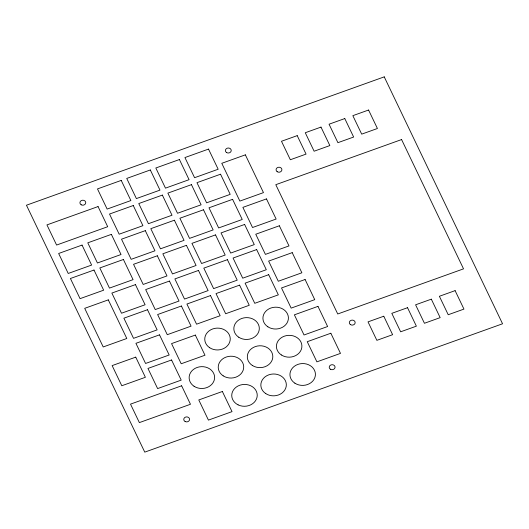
<?xml version="1.0" encoding="UTF-8"?>
<svg xmlns="http://www.w3.org/2000/svg" width="529" height="529" viewBox="0 0 529 529"><rect width="100%" height="100%" fill="white"/><g stroke="black" fill="none" stroke-linecap="round" stroke-linejoin="round"><path stroke-width="0.79" d="M384.239 76.864L26.45 205.219L144.761 452.136L502.55 323.781L384.239 76.864M121.227 180.409L97.481 188.926L107.136 209.074L130.881 200.557L121.227 180.409M150.322 169.968L126.735 178.432L136.389 198.58L159.976 190.123L150.322 169.968M179.417 159.533L155.83 167.997L165.484 188.145L189.071 179.681L179.417 159.533M208.512 149.092L184.925 157.556L194.579 177.704L218.166 169.24L208.512 149.092M98.05 206.568L46.942 224.904L56.596 245.053L107.704 226.716L98.05 206.568M297.212 135.636L281.481 141.276L290.335 159.745L306.06 154.104L297.212 135.636M320.997 127.099L305.273 132.739L314.12 151.215L329.845 145.568L320.997 127.099M344.782 118.562L329.058 124.209L337.905 142.678L353.636 137.037L344.782 118.562M368.574 110.032L352.843 115.672L361.697 134.141L377.422 128.501L368.574 110.032M245.363 154.845L221.777 163.309L239.875 201.086L263.468 192.622L245.363 154.845M133.262 205.53L109.516 214.047L119.17 234.195L142.916 225.678L133.262 205.53M162.357 195.089L138.77 203.553L148.424 223.701L172.011 215.237L162.357 195.089M191.452 184.654L167.865 193.118L177.519 213.266L201.106 204.802L191.452 184.654M220.547 174.213L196.96 182.677L206.614 202.825L230.201 194.361L220.547 174.213M111.374 234.367L87.781 242.831L97.435 262.986L121.029 254.522L111.374 234.367M82.048 245.086L58.653 253.484L68.228 273.46L91.616 265.069L82.048 245.086M145.303 230.651L121.511 239.181L131.166 259.329L154.957 250.799L145.303 230.651M174.398 220.209L150.805 228.673L160.459 248.822L184.052 240.358L174.398 220.209M203.493 209.775L179.9 218.232L189.554 238.387L213.147 229.923L203.493 209.775M232.588 199.334L208.995 207.798L218.649 227.946L242.242 219.482L232.588 199.334M401.584 139.563L275.794 184.687L337.74 313.981L463.536 268.858L401.584 139.563M266.477 198.904L242.884 207.368L252.538 227.516L276.131 219.052L266.477 198.904M94.003 270.041L70.41 278.505L80.064 298.654L103.658 290.19L94.003 270.041M123.409 259.488L99.822 267.952L109.477 288.1L133.063 279.643L123.409 259.488M157.338 255.765L133.546 264.302L143.2 284.45L166.992 275.92L157.338 255.765M186.433 245.33L162.839 253.794L172.494 273.943L196.087 265.479L186.433 245.33M215.528 234.889L191.934 243.353L201.589 263.508L225.182 255.044L215.528 234.889M244.623 224.455L221.029 232.919L230.684 253.067L254.277 244.603L244.623 224.455M279.345 225.771L255.758 234.235L265.413 254.383L288.999 245.919L279.345 225.771M135.444 284.609L111.857 293.073L121.511 313.221L145.098 304.757L135.444 284.609M108.293 299.87L84.706 308.334L103.208 346.958L126.801 338.494L108.293 299.87M227.404 259.673L203.81 268.137L213.623 288.622L237.217 280.165L227.404 259.673M198.468 270.451L174.874 278.915L184.528 299.064L208.122 290.6L198.468 270.451M256.658 249.576L233.064 258.04L242.718 278.188L266.312 269.724L256.658 249.576M169.452 281.058L145.667 289.588L155.242 309.571L179.027 301.041L169.452 281.058M292.22 252.637L268.633 261.101L278.287 281.249L301.874 272.785L292.22 252.637M147.485 309.729L123.892 318.193L133.546 338.342L157.139 329.878L147.485 309.729M181.407 306.007L157.622 314.543L167.276 334.692L191.062 326.155L181.407 306.007M210.502 295.572L186.916 304.036L196.57 324.184L220.157 315.72L210.502 295.572M239.597 285.131L216.011 293.595L225.665 313.743L249.252 305.279L239.597 285.131M268.692 274.696L245.106 283.16L254.76 303.309L278.347 294.845L268.692 274.696M305.094 279.504L281.501 287.968L291.155 308.116L314.748 299.652L305.094 279.504M159.52 334.85L135.927 343.314L145.581 363.463L169.174 354.999L159.52 334.85M195.333 335.075L171.548 343.605L181.202 363.76L204.988 355.224L195.333 335.075M135.735 357.135L112.141 365.599L121.796 385.753L145.389 377.289L135.735 357.135M317.969 306.37L294.375 314.834L304.03 334.983L327.623 326.519L317.969 306.37M171.555 359.971L147.961 368.435L157.622 388.584L181.209 380.12L171.555 359.971M181.626 385.793L130.511 404.13L139.365 422.605L190.473 404.268L181.626 385.793M330.837 333.237L307.25 341.701L316.904 361.849L340.491 353.385L330.837 333.237M383.77 316.23L368.019 321.877L376.866 340.339L392.617 334.685L383.77 316.23M407.535 307.699L391.804 313.347L400.651 331.802L416.376 326.162L407.535 307.699M431.32 299.169L415.589 304.81L424.437 323.272L440.161 317.631L431.32 299.169M455.105 290.633L439.381 296.28L448.222 314.735L463.953 309.095L455.105 290.633M222.365 391.493L198.778 399.957L208.433 420.105L232.026 411.641L222.365 391.493M194.077 386.276A12.749 10.924 -1.7 0 0 214.503 378.949A12.749 10.924 -1.7 0 0 197.046 367.496A12.749 10.924 -1.7 0 0 194.077 386.276M209.702 347.738A12.749 10.924 -1.7 0 0 230.135 340.405A12.749 10.924 -1.7 0 0 212.678 328.959A12.749 10.924 -1.7 0 0 209.702 347.738M223.172 375.835A12.749 10.924 -1.7 0 0 243.598 368.508A12.749 10.924 -1.7 0 0 226.141 357.062A12.749 10.924 -1.7 0 0 223.172 375.835M252.326 365.44A12.749 10.924 -1.7 0 0 272.706 358.001A12.749 10.924 -1.7 0 0 255.163 346.647A12.749 10.924 -1.7 0 0 252.326 365.44M238.103 404.864A12.749 10.924 -1.7 0 0 257.239 395.275A12.749 10.924 -1.7 0 0 238.143 385.932A12.749 10.924 -1.7 0 0 238.103 404.864M265.77 393.609A12.749 10.924 -1.7 0 0 286.215 386.315A12.749 10.924 -1.7 0 0 268.785 374.836A12.749 10.924 -1.7 0 0 265.77 393.609M267.872 326.81A12.749 10.924 -1.7 0 0 288.298 319.476A12.749 10.924 -1.7 0 0 270.841 308.03A12.749 10.924 -1.7 0 0 267.872 326.81M238.777 337.244A12.749 10.924 -1.7 0 0 259.203 329.917A12.749 10.924 -1.7 0 0 241.746 318.471A12.749 10.924 -1.7 0 0 238.777 337.244M281.362 354.959A12.749 10.924 -1.7 0 0 301.788 347.632A12.749 10.924 -1.7 0 0 284.331 336.186A12.749 10.924 -1.7 0 0 281.362 354.959M294.884 383.181A12.749 10.924 -1.7 0 0 315.31 375.854A12.749 10.924 -1.7 0 0 297.853 364.408A12.749 10.924 -1.7 0 0 294.884 383.181M185.17 421.553A2.923 2.506 -1.7 0 0 189.587 419.411A2.923 2.506 -1.7 0 0 185.243 417.222A2.923 2.506 -1.7 0 0 185.17 421.553M350.449 324.601A2.923 2.506 -1.7 0 0 355.138 322.921A2.923 2.506 -1.7 0 0 351.137 320.296A2.923 2.506 -1.7 0 0 350.449 324.601M81.221 204.802A2.923 2.506 -1.7 0 0 85.751 202.832A2.923 2.506 -1.7 0 0 81.539 200.471A2.923 2.506 -1.7 0 0 81.221 204.802M277.196 171.713A2.923 2.506 -1.7 0 0 281.878 170.034A2.923 2.506 -1.7 0 0 277.877 167.409A2.923 2.506 -1.7 0 0 277.196 171.713M226.524 152.504A2.923 2.506 -1.7 0 0 231.206 150.825A2.923 2.506 -1.7 0 0 227.206 148.199A2.923 2.506 -1.7 0 0 226.524 152.504M330.354 369.202A2.923 2.506 -1.7 0 0 335.036 367.523A2.923 2.506 -1.7 0 0 331.035 364.898A2.923 2.506 -1.7 0 0 330.354 369.202"/></g></svg>
